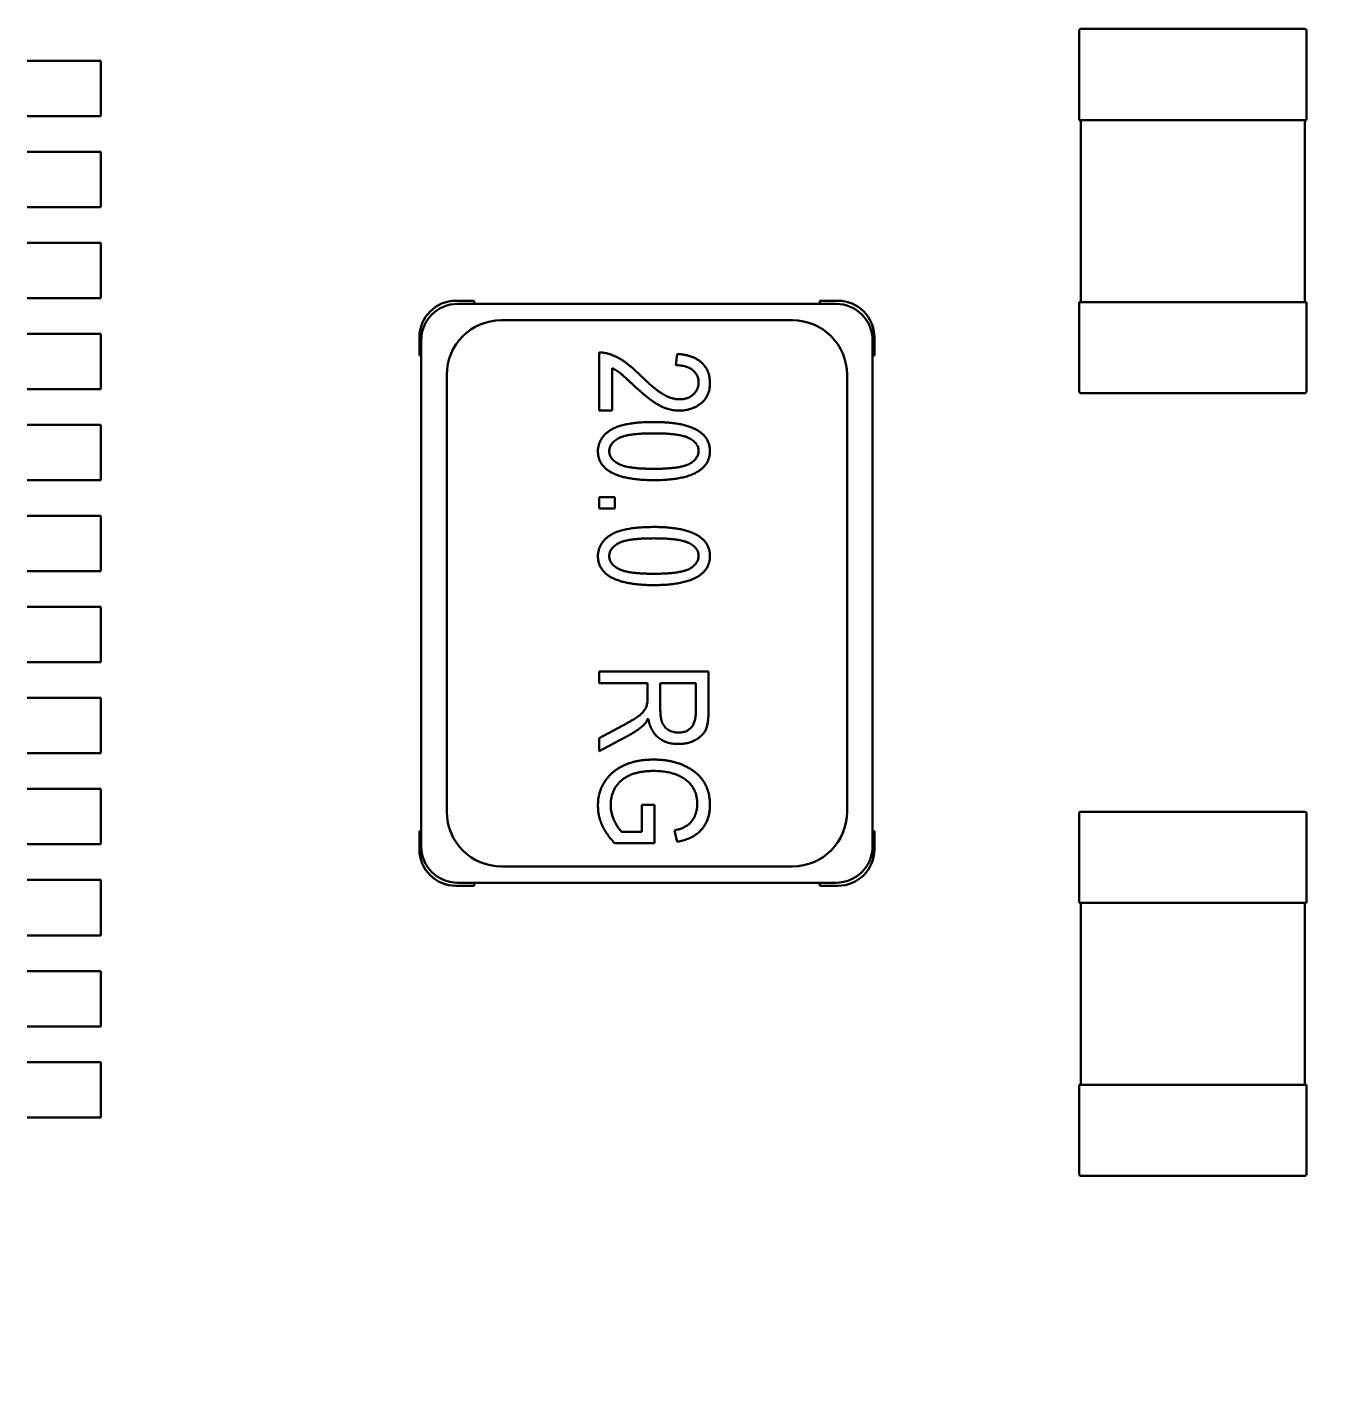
# Model space of a CAD drawing. Header units: millimetres. Extents: x 3004 to 4026, y 1209 to 1506.
# Drawn here: x 3161.94 to 3169.19, y 1414.08 to 1421.51 of the extents above; entities that cross this region are included whole.
import ezdxf

# ---------------------------------------------------------------- set-up
doc = ezdxf.new("R2010")
doc.units = ezdxf.units.MM
doc.layers.add('Видимый контур (ГОСТ)', color=7, linetype='Continuous', lineweight=50)
doc.layers.add('Штриховка (ГОСТ)', color=7, linetype='Continuous', lineweight=18)

msp = doc.modelspace()

# ---------------------------------------------------------------- hatches: boundary and pattern name
at = {"layer": 'Штриховка (ГОСТ)'}
h = msp.add_hatch(dxfattribs=at)
h.set_pattern_fill('ANSI37', color=256, scale=1.3, style=0)
edge = h.paths.add_edge_path()
edge.add_line((3130.8921, 1396.7819), (3130.8921, 1393.7819))
edge.add_line((3130.8921, 1393.7819), (3195.3921, 1393.7819))
edge.add_ellipse((3195.3921, 1396.7819), major_axis=(0, -3), ratio=1, start_angle=0, end_angle=90)
edge.add_line((3198.3921, 1396.7819), (3198.3921, 1465.7819))
edge.add_ellipse((3195.3921, 1465.7819), major_axis=(3, 0), ratio=1, start_angle=0, end_angle=90)
edge.add_line((3195.3921, 1468.7819), (3130.8921, 1468.7819))
edge.add_line((3130.8921, 1468.7819), (3130.8921, 1465.7819))
edge.add_line((3130.8921, 1465.7819), (3130.8921, 1464.7819))
edge.add_line((3130.8921, 1464.7819), (3132.3921, 1464.7819))
edge.add_line((3132.3921, 1464.7819), (3132.3921, 1462.5819))
edge.add_line((3132.3921, 1462.5819), (3133.8921, 1462.5819))
edge.add_line((3133.8921, 1462.5819), (3133.8921, 1464.7819))
edge.add_line((3133.8921, 1464.7819), (3147.8921, 1464.7819))
edge.add_line((3147.8921, 1464.7819), (3147.8921, 1462.5819))
edge.add_line((3147.8921, 1462.5819), (3149.3921, 1462.5819))
edge.add_line((3149.3921, 1462.5819), (3149.3921, 1464.7819))
edge.add_line((3149.3921, 1464.7819), (3152.3921, 1464.7819))
edge.add_line((3152.3921, 1464.7819), (3152.3921, 1462.5819))
edge.add_line((3152.3921, 1462.5819), (3153.8921, 1462.5819))
edge.add_line((3153.8921, 1462.5819), (3153.8921, 1464.7819))
edge.add_line((3153.8921, 1464.7819), (3167.8921, 1464.7819))
edge.add_line((3167.8921, 1464.7819), (3167.8921, 1462.5819))
edge.add_line((3167.8921, 1462.5819), (3169.3921, 1462.5819))
edge.add_line((3169.3921, 1462.5819), (3169.3921, 1464.7819))
edge.add_line((3169.3921, 1464.7819), (3172.3921, 1464.7819))
edge.add_line((3172.3921, 1464.7819), (3172.3921, 1462.5819))
edge.add_line((3172.3921, 1462.5819), (3173.8921, 1462.5819))
edge.add_line((3173.8921, 1462.5819), (3173.8921, 1464.7819))
edge.add_line((3173.8921, 1464.7819), (3194.3921, 1464.7819))
edge.add_line((3194.3921, 1464.7819), (3194.3921, 1454.2819))
edge.add_line((3194.3921, 1454.2819), (3192.1921, 1454.2819))
edge.add_line((3192.1921, 1454.2819), (3192.1921, 1452.7819))
edge.add_line((3192.1921, 1452.7819), (3194.3921, 1452.7819))
edge.add_line((3194.3921, 1452.7819), (3194.3921, 1449.7819))
edge.add_line((3194.3921, 1449.7819), (3192.1921, 1449.7819))
edge.add_line((3192.1921, 1449.7819), (3192.1921, 1448.2819))
edge.add_line((3192.1921, 1448.2819), (3194.3921, 1448.2819))
edge.add_line((3194.3921, 1448.2819), (3194.3921, 1434.2819))
edge.add_line((3194.3921, 1434.2819), (3192.1921, 1434.2819))
edge.add_line((3192.1921, 1434.2819), (3192.1921, 1432.7819))
edge.add_line((3192.1921, 1432.7819), (3194.3921, 1432.7819))
edge.add_line((3194.3921, 1432.7819), (3194.3921, 1429.7819))
edge.add_line((3194.3921, 1429.7819), (3192.1921, 1429.7819))
edge.add_line((3192.1921, 1429.7819), (3192.1921, 1428.2819))
edge.add_line((3192.1921, 1428.2819), (3194.3921, 1428.2819))
edge.add_line((3194.3921, 1428.2819), (3194.3921, 1414.2819))
edge.add_line((3194.3921, 1414.2819), (3192.1921, 1414.2819))
edge.add_line((3192.1921, 1414.2819), (3192.1921, 1412.7819))
edge.add_line((3192.1921, 1412.7819), (3194.3921, 1412.7819))
edge.add_line((3194.3921, 1412.7819), (3194.3921, 1409.7819))
edge.add_line((3194.3921, 1409.7819), (3192.1921, 1409.7819))
edge.add_line((3192.1921, 1409.7819), (3192.1921, 1408.2819))
edge.add_line((3192.1921, 1408.2819), (3194.3921, 1408.2819))
edge.add_line((3194.3921, 1408.2819), (3194.3921, 1397.7819))
edge.add_line((3194.3921, 1397.7819), (3173.8921, 1397.7819))
edge.add_line((3173.8921, 1397.7819), (3173.8921, 1399.9819))
edge.add_line((3173.8921, 1399.9819), (3172.3921, 1399.9819))
edge.add_line((3172.3921, 1399.9819), (3172.3921, 1397.7819))
edge.add_line((3172.3921, 1397.7819), (3169.3921, 1397.7819))
edge.add_line((3169.3921, 1397.7819), (3169.3921, 1399.9819))
edge.add_line((3169.3921, 1399.9819), (3167.8921, 1399.9819))
edge.add_line((3167.8921, 1399.9819), (3167.8921, 1397.7819))
edge.add_line((3167.8921, 1397.7819), (3153.8921, 1397.7819))
edge.add_line((3153.8921, 1397.7819), (3153.8921, 1399.9819))
edge.add_line((3153.8921, 1399.9819), (3152.3921, 1399.9819))
edge.add_line((3152.3921, 1399.9819), (3152.3921, 1397.7819))
edge.add_line((3152.3921, 1397.7819), (3149.3921, 1397.7819))
edge.add_line((3149.3921, 1397.7819), (3149.3921, 1399.9819))
edge.add_line((3149.3921, 1399.9819), (3147.8921, 1399.9819))
edge.add_line((3147.8921, 1399.9819), (3147.8921, 1397.7819))
edge.add_line((3147.8921, 1397.7819), (3133.8921, 1397.7819))
edge.add_line((3133.8921, 1397.7819), (3133.8921, 1399.9819))
edge.add_line((3133.8921, 1399.9819), (3132.3921, 1399.9819))
edge.add_line((3132.3921, 1399.9819), (3132.3921, 1397.7819))
edge.add_line((3132.3921, 1397.7819), (3130.8921, 1397.7819))
edge.add_line((3130.8921, 1397.7819), (3130.8921, 1396.7819))
edge = h.paths.add_edge_path()
edge.add_ellipse((3190.8921, 1401.2819), major_axis=(0, 2.75), ratio=1, start_angle=0, end_angle=360)
edge = h.paths.add_edge_path(flags=0)
edge.add_ellipse((3190.8921, 1401.2819), major_axis=(0, 1.1), ratio=1, start_angle=0, end_angle=360)
edge = h.paths.add_edge_path()
edge.add_ellipse((3190.8921, 1461.2819), major_axis=(0, 2.75), ratio=1, start_angle=0, end_angle=360)
edge = h.paths.add_edge_path(flags=0)
edge.add_ellipse((3190.8921, 1461.2819), major_axis=(0, 1.1), ratio=1, start_angle=0, end_angle=360)

# ---------------------------------------------------------------- linework, layer by layer
at = {"layer": 'Видимый контур (ГОСТ)'}
for p, q in [((3167.7253, 1421.0034), (3167.7253, 1421.4934)), ((3167.7353, 1421.5034), (3168.9653, 1421.5034)), ((3168.9753, 1421.4934), (3168.9753, 1421.0034)), ((3161.9442, 1421.3284), (3161.9933, 1421.3284)), ((3161.9933, 1421.3284), (3162.2233, 1421.3284)), ((3162.2233, 1421.3284), (3162.3503, 1421.3284)), ((3162.3503, 1421.3284), (3162.3503, 1421.0244)), ((3161.9933, 1421.0244), (3161.9442, 1421.0244)), ((3162.2233, 1421.0244), (3161.9933, 1421.0244)), ((3162.3503, 1421.0244), (3162.2233, 1421.0244)), ((3167.7253, 1421.0034), (3167.7353, 1421.0034)), ((3167.7353, 1421.0034), (3168.9653, 1421.0034)), ((3167.7353, 1421.0034), (3167.7353, 1420.0034)), ((3168.9653, 1421.0034), (3168.9753, 1421.0034)), ((3168.9653, 1421.0034), (3168.9653, 1420.0034)), ((3161.9442, 1420.8284), (3161.9933, 1420.8284)), ((3161.9933, 1420.8284), (3162.2233, 1420.8284)), ((3162.2233, 1420.8284), (3162.3503, 1420.8284)), ((3162.3503, 1420.8284), (3162.3503, 1420.5244)), ((3161.9933, 1420.5244), (3161.9442, 1420.5244)), ((3162.2233, 1420.5244), (3161.9933, 1420.5244)), ((3162.3503, 1420.5244), (3162.2233, 1420.5244)), ((3161.9442, 1420.3284), (3161.9933, 1420.3284)), ((3161.9933, 1420.3284), (3162.2233, 1420.3284)), ((3162.2233, 1420.3284), (3162.3503, 1420.3284)), ((3162.3503, 1420.3284), (3162.3503, 1420.0244)), ((3161.9933, 1420.0244), (3161.9442, 1420.0244)), ((3162.2233, 1420.0244), (3161.9933, 1420.0244)), ((3162.3503, 1420.0244), (3162.2233, 1420.0244)), ((3164.4003, 1420.0104), (3164.3003, 1420.0104)), ((3164.3103, 1419.9934), (3166.3903, 1419.9934)), ((3164.4003, 1419.9934), (3164.4003, 1420.0104)), ((3166.4003, 1420.0104), (3166.3003, 1420.0104)), ((3166.3003, 1420.0104), (3166.3003, 1419.9934)), ((3167.7253, 1420.0034), (3167.7253, 1419.5134)), ((3167.7253, 1420.0034), (3167.7353, 1420.0034)), ((3167.7353, 1420.0034), (3168.9653, 1420.0034)), ((3168.9653, 1420.0034), (3168.9753, 1420.0034)), ((3168.9753, 1419.5134), (3168.9753, 1420.0034)), ((3164.5503, 1419.9034), (3166.1503, 1419.9034)), ((3161.9442, 1419.8284), (3161.9933, 1419.8284)), ((3161.9933, 1419.8284), (3162.2233, 1419.8284)), ((3162.2233, 1419.8284), (3162.3503, 1419.8284)), ((3162.3503, 1419.8284), (3162.3503, 1419.5244)), ((3164.1003, 1419.8104), (3164.1003, 1419.7104)), ((3166.6003, 1419.7104), (3166.6003, 1419.8104)), ((3164.1103, 1417.0134), (3164.1103, 1419.7934)), ((3165.0889, 1419.4067), (3165.0889, 1419.7262)), ((3166.5903, 1419.7934), (3166.5903, 1417.0134)), ((3164.1003, 1419.7104), (3164.1103, 1419.7104)), ((3165.5097, 1419.6561), (3165.5175, 1419.7184)), ((3166.5903, 1419.7104), (3166.6003, 1419.7104)), ((3164.2503, 1417.2034), (3164.2503, 1419.6034)), ((3165.159, 1419.6405), (3165.159, 1419.4067)), ((3166.4503, 1419.6034), (3166.4503, 1417.2034)), ((3161.9933, 1419.5244), (3161.9442, 1419.5244)), ((3162.2233, 1419.5244), (3161.9933, 1419.5244)), ((3162.3503, 1419.5244), (3162.2233, 1419.5244)), ((3167.7353, 1419.5034), (3168.9653, 1419.5034)), ((3165.159, 1419.4067), (3165.0889, 1419.4067)), ((3161.9442, 1419.3284), (3161.9933, 1419.3284)), ((3161.9933, 1419.3284), (3162.2233, 1419.3284)), ((3162.2233, 1419.3284), (3162.3503, 1419.3284)), ((3162.3503, 1419.3284), (3162.3503, 1419.0244)), ((3161.9933, 1419.0244), (3161.9442, 1419.0244)), ((3162.2233, 1419.0244), (3161.9933, 1419.0244)), ((3162.3503, 1419.0244), (3162.2233, 1419.0244)), ((3165.0889, 1418.8691), (3165.0889, 1418.9314)), ((3165.0889, 1418.9314), (3165.1746, 1418.9314)), ((3165.1746, 1418.9314), (3165.1746, 1418.8691)), ((3165.1746, 1418.8691), (3165.0889, 1418.8691)), ((3161.9442, 1418.8284), (3161.9933, 1418.8284)), ((3161.9933, 1418.8284), (3162.2233, 1418.8284)), ((3162.2233, 1418.8284), (3162.3503, 1418.8284)), ((3162.3503, 1418.8284), (3162.3503, 1418.5244)), ((3161.9933, 1418.5244), (3161.9442, 1418.5244)), ((3162.2233, 1418.5244), (3161.9933, 1418.5244)), ((3162.3503, 1418.5244), (3162.2233, 1418.5244)), ((3161.9442, 1418.3284), (3161.9933, 1418.3284)), ((3161.9933, 1418.3284), (3162.2233, 1418.3284)), ((3162.2233, 1418.3284), (3162.3503, 1418.3284)), ((3162.3503, 1418.3284), (3162.3503, 1418.0244)), ((3161.9933, 1418.0244), (3161.9442, 1418.0244)), ((3162.2233, 1418.0244), (3161.9933, 1418.0244)), ((3162.3503, 1418.0244), (3162.2233, 1418.0244)), ((3165.0889, 1417.9106), (3165.0889, 1417.973)), ((3165.0889, 1417.973), (3165.6889, 1417.973)), ((3165.6889, 1417.973), (3165.6889, 1417.7526)), ((3165.3539, 1417.9106), (3165.0889, 1417.9106)), ((3165.3539, 1417.8311), (3165.3539, 1417.9106)), ((3165.424, 1417.9106), (3165.424, 1417.7644)), ((3165.6188, 1417.9106), (3165.424, 1417.9106)), ((3165.6188, 1417.7482), (3165.6188, 1417.9106)), ((3161.9442, 1417.8284), (3161.9933, 1417.8284)), ((3161.9933, 1417.8284), (3162.2233, 1417.8284)), ((3162.2233, 1417.8284), (3162.3503, 1417.8284)), ((3162.3503, 1417.8284), (3162.3503, 1417.5244)), ((3165.0889, 1417.6075), (3165.2172, 1417.6767)), ((3165.2529, 1417.6244), (3165.0889, 1417.5366)), ((3165.0889, 1417.5366), (3165.0889, 1417.6075)), ((3161.9933, 1417.5244), (3161.9442, 1417.5244)), ((3162.2233, 1417.5244), (3161.9933, 1417.5244)), ((3162.3503, 1417.5244), (3162.2233, 1417.5244)), ((3161.9442, 1417.3284), (3161.9933, 1417.3284)), ((3161.9933, 1417.3284), (3162.2233, 1417.3284)), ((3162.2233, 1417.3284), (3162.3503, 1417.3284)), ((3162.3503, 1417.3284), (3162.3503, 1417.0244)), ((3165.3227, 1417.0924), (3165.3227, 1417.2405)), ((3165.3227, 1417.2405), (3165.3928, 1417.2405)), ((3165.3928, 1417.2405), (3165.3928, 1417.0301)), ((3167.7253, 1417.1934), (3167.7253, 1416.7034)), ((3168.9653, 1417.2034), (3167.7353, 1417.2034)), ((3168.9753, 1416.7034), (3168.9753, 1417.1934)), ((3164.1103, 1417.0965), (3164.1003, 1417.0965)), ((3164.1003, 1417.0965), (3164.1003, 1416.9965)), ((3165.2126, 1417.0924), (3165.3227, 1417.0924)), ((3165.5175, 1417.0379), (3165.5019, 1417.1002)), ((3166.6003, 1417.0965), (3166.5903, 1417.0965)), ((3166.6003, 1416.9965), (3166.6003, 1417.0965)), ((3161.9933, 1417.0244), (3161.9442, 1417.0244)), ((3162.2233, 1417.0244), (3161.9933, 1417.0244)), ((3162.3503, 1417.0244), (3162.2233, 1417.0244)), ((3165.3928, 1417.0301), (3165.173, 1417.0301)), ((3166.1503, 1416.9034), (3164.5503, 1416.9034)), ((3161.9442, 1416.8284), (3161.9933, 1416.8284)), ((3161.9933, 1416.8284), (3162.2233, 1416.8284)), ((3162.2233, 1416.8284), (3162.3503, 1416.8284)), ((3162.3503, 1416.8284), (3162.3503, 1416.5244)), ((3164.3003, 1416.7965), (3164.4003, 1416.7965)), ((3166.3903, 1416.8134), (3164.3103, 1416.8134)), ((3164.4003, 1416.7965), (3164.4003, 1416.8134)), ((3166.3003, 1416.8134), (3166.3003, 1416.7965)), ((3166.3003, 1416.7965), (3166.4003, 1416.7965)), ((3167.7353, 1416.7034), (3167.7253, 1416.7034)), ((3167.7353, 1415.7034), (3167.7353, 1416.7034)), ((3168.9653, 1416.7034), (3167.7353, 1416.7034)), ((3168.9653, 1415.7034), (3168.9653, 1416.7034)), ((3168.9753, 1416.7034), (3168.9653, 1416.7034)), ((3161.9933, 1416.5244), (3161.9442, 1416.5244)), ((3162.2233, 1416.5244), (3161.9933, 1416.5244)), ((3162.3503, 1416.5244), (3162.2233, 1416.5244)), ((3161.9442, 1416.3284), (3161.9933, 1416.3284)), ((3161.9933, 1416.3284), (3162.2233, 1416.3284)), ((3162.2233, 1416.3284), (3162.3503, 1416.3284)), ((3162.3503, 1416.3284), (3162.3503, 1416.0244)), ((3161.9933, 1416.0244), (3161.9442, 1416.0244)), ((3162.2233, 1416.0244), (3161.9933, 1416.0244)), ((3162.3503, 1416.0244), (3162.2233, 1416.0244)), ((3161.9442, 1415.8284), (3161.9933, 1415.8284)), ((3161.9933, 1415.8284), (3162.2233, 1415.8284)), ((3162.2233, 1415.8284), (3162.3503, 1415.8284)), ((3162.3503, 1415.8284), (3162.3503, 1415.5244)), ((3167.7353, 1415.7034), (3167.7253, 1415.7034)), ((3167.7253, 1415.2134), (3167.7253, 1415.7034)), ((3168.9653, 1415.7034), (3167.7353, 1415.7034)), ((3168.9753, 1415.7034), (3168.9653, 1415.7034)), ((3168.9753, 1415.7034), (3168.9753, 1415.2134)), ((3161.9933, 1415.5244), (3161.9442, 1415.5244)), ((3162.2233, 1415.5244), (3161.9933, 1415.5244)), ((3162.3503, 1415.5244), (3162.2233, 1415.5244)), ((3168.9653, 1415.2034), (3167.7353, 1415.2034))]:
    msp.add_line(p, q, dxfattribs=at)
for centre, radius, start, end in [((3167.7353, 1421.4934), 0.01, 90, 180), ((3168.9653, 1421.4934), 0.01, 0, 90), ((3164.3003, 1419.8104), 0.2, 90, 180), ((3164.3103, 1419.7934), 0.2, 90, 180), ((3166.3903, 1419.7934), 0.2, 0, 90), ((3166.4003, 1419.8104), 0.2, 0, 90), ((3164.5503, 1419.6034), 0.3, 90, 180), ((3166.1503, 1419.6034), 0.3, 0, 90), ((3167.7353, 1419.5134), 0.01, 180, 270), ((3168.9653, 1419.5134), 0.01, 270, 0), ((3164.5503, 1417.2034), 0.3, 180, 270), ((3166.1503, 1417.2034), 0.3, 270, 0), ((3167.7353, 1417.1934), 0.01, 90, 180), ((3168.9653, 1417.1934), 0.01, 0, 90), ((3164.3003, 1416.9965), 0.2, 180, 270), ((3164.3103, 1417.0134), 0.2, 180, 270), ((3166.3903, 1417.0134), 0.2, 270, 0), ((3166.4003, 1416.9965), 0.2, 270, 0), ((3167.7353, 1415.2134), 0.01, 180, 270), ((3168.9653, 1415.2134), 0.01, 270, 0)]:
    msp.add_arc(centre, radius, start, end, dxfattribs=at)
for points, knots in [([(3165.0889, 1419.7262), (3165.0926, 1419.7262), (3165.1, 1419.7262), (3165.1113, 1419.7253), (3165.1228, 1419.7232), (3165.1348, 1419.7206), (3165.1471, 1419.7169), (3165.1597, 1419.7123), (3165.1725, 1419.707), (3165.1858, 1419.7007), (3165.1996, 1419.6934), (3165.2138, 1419.6846), (3165.2287, 1419.6744), (3165.2441, 1419.6628), (3165.2601, 1419.6499), (3165.2768, 1419.6356), (3165.2942, 1419.6201), (3165.3057, 1419.6089), (3165.3116, 1419.6032)], [0, 0, 0, 0, 0.042012, 0.085118, 0.130086, 0.176968, 0.226148, 0.277233, 0.330805, 0.386554, 0.445862, 0.509987, 0.578863, 0.652893, 0.731915, 0.816009, 0.905245, 1, 1, 1, 1]), ([(3165.6344, 1419.561), (3165.6343, 1419.5644), (3165.6342, 1419.5711), (3165.6324, 1419.5808), (3165.6301, 1419.5901), (3165.6265, 1419.5989), (3165.622, 1419.6073), (3165.6164, 1419.6152), (3165.6098, 1419.6226), (3165.6022, 1419.6295), (3165.5938, 1419.6359), (3165.5843, 1419.6412), (3165.574, 1419.6459), (3165.5628, 1419.6496), (3165.5507, 1419.6525), (3165.5378, 1419.6545), (3165.5241, 1419.656), (3165.5146, 1419.656), (3165.5097, 1419.6561)], [0, 0, 0, 0, 0.05805, 0.113316, 0.167564, 0.221145, 0.274583, 0.329551, 0.384812, 0.442948, 0.503142, 0.56436, 0.628001, 0.695016, 0.764663, 0.838769, 0.91714, 1, 1, 1, 1]), ([(3165.5175, 1419.7184), (3165.5247, 1419.7178), (3165.5388, 1419.7165), (3165.5591, 1419.7133), (3165.5779, 1419.7087), (3165.5955, 1419.7033), (3165.6116, 1419.6966), (3165.6265, 1419.6889), (3165.6399, 1419.68), (3165.6519, 1419.67), (3165.6624, 1419.659), (3165.6715, 1419.6471), (3165.6795, 1419.6345), (3165.6858, 1419.6209), (3165.6907, 1419.6065), (3165.6942, 1419.5913), (3165.6963, 1419.5752), (3165.6966, 1419.5643), (3165.6967, 1419.5587)], [0, 0, 0, 0, 0.081001, 0.157146, 0.229294, 0.297168, 0.361911, 0.423675, 0.483447, 0.541301, 0.597661, 0.653174, 0.708077, 0.763574, 0.819556, 0.877653, 0.937461, 1, 1, 1, 1]), ([(3165.2756, 1419.5478), (3165.2711, 1419.552), (3165.2626, 1419.56), (3165.2503, 1419.5713), (3165.2392, 1419.5816), (3165.2291, 1419.5907), (3165.2202, 1419.5987), (3165.2123, 1419.6053), (3165.2056, 1419.611), (3165.195, 1419.6193), (3165.18, 1419.6297), (3165.1659, 1419.637), (3165.159, 1419.6405)], [0, 0, 0, 0, 0.122743, 0.234571, 0.335442, 0.426558, 0.506172, 0.575525, 0.633926, 0.681503, 0.846198, 1, 1, 1, 1]), ([(3165.3116, 1419.6032), (3165.3185, 1419.5966), (3165.3317, 1419.5838), (3165.3512, 1419.5658), (3165.3694, 1419.5494), (3165.3866, 1419.5351), (3165.4023, 1419.5222), (3165.417, 1419.5113), (3165.4304, 1419.5022), (3165.4464, 1419.4926), (3165.4653, 1419.4833), (3165.4875, 1419.4753), (3165.5088, 1419.47), (3165.5229, 1419.4694), (3165.5298, 1419.4691)], [0, 0, 0, 0, 0.109368, 0.210579, 0.303981, 0.389005, 0.466604, 0.535982, 0.59819, 0.652344, 0.749539, 0.838845, 0.921753, 1, 1, 1, 1]), ([(3165.5286, 1419.4067), (3165.5237, 1419.4068), (3165.5141, 1419.407), (3165.4998, 1419.4084), (3165.4857, 1419.4107), (3165.4716, 1419.4139), (3165.4577, 1419.418), (3165.4441, 1419.4232), (3165.4305, 1419.4292), (3165.4169, 1419.4361), (3165.4028, 1419.4444), (3165.3878, 1419.4543), (3165.3718, 1419.4659), (3165.3547, 1419.4791), (3165.3364, 1419.4939), (3165.317, 1419.5103), (3165.2966, 1419.5285), (3165.2827, 1419.5412), (3165.2756, 1419.5478)], [0, 0, 0, 0, 0.04878, 0.096924, 0.14508, 0.193382, 0.242119, 0.291123, 0.340831, 0.3914, 0.445573, 0.505908, 0.572535, 0.645298, 0.724252, 0.809704, 0.9017, 1, 1, 1, 1]), ([(3165.6967, 1419.5587), (3165.6965, 1419.5526), (3165.6962, 1419.5408), (3165.6939, 1419.5237), (3165.6899, 1419.5076), (3165.6841, 1419.4928), (3165.677, 1419.479), (3165.6681, 1419.4665), (3165.6575, 1419.4551), (3165.6455, 1419.445), (3165.6325, 1419.436), (3165.6189, 1419.4282), (3165.6049, 1419.4215), (3165.5905, 1419.4162), (3165.5757, 1419.4118), (3165.5603, 1419.409), (3165.5446, 1419.4071), (3165.5339, 1419.4068), (3165.5286, 1419.4067)], [0, 0, 0, 0, 0.071332, 0.138896, 0.203499, 0.265574, 0.326111, 0.385817, 0.446392, 0.50848, 0.570694, 0.631967, 0.692927, 0.753152, 0.813387, 0.874726, 0.936831, 1, 1, 1, 1]), ([(3165.5298, 1419.4691), (3165.5336, 1419.4691), (3165.5409, 1419.4692), (3165.5517, 1419.4706), (3165.562, 1419.4726), (3165.5717, 1419.4756), (3165.581, 1419.4792), (3165.5896, 1419.4839), (3165.5978, 1419.4892), (3165.6053, 1419.4955), (3165.6121, 1419.5023), (3165.6182, 1419.5094), (3165.6231, 1419.5171), (3165.6272, 1419.5251), (3165.6304, 1419.5336), (3165.6327, 1419.5424), (3165.6341, 1419.5516), (3165.6343, 1419.5578), (3165.6344, 1419.561)], [0, 0, 0, 0, 0.072764, 0.142117, 0.209137, 0.274452, 0.33762, 0.400595, 0.463278, 0.526058, 0.587989, 0.647965, 0.706745, 0.763751, 0.821413, 0.879645, 0.938923, 1, 1, 1, 1]), ([(3165.0811, 1419.185), (3165.0813, 1419.1907), (3165.0818, 1419.202), (3165.085, 1419.2185), (3165.0906, 1419.2342), (3165.0981, 1419.2491), (3165.1081, 1419.2631), (3165.1199, 1419.2764), (3165.1342, 1419.2886), (3165.1505, 1419.3004), (3165.1696, 1419.3109), (3165.1917, 1419.32), (3165.2169, 1419.3276), (3165.2453, 1419.3337), (3165.2767, 1419.3384), (3165.3113, 1419.3419), (3165.3489, 1419.344), (3165.3751, 1419.3442), (3165.3887, 1419.3444)], [0, 0, 0, 0, 0.044621, 0.08773, 0.130283, 0.173503, 0.217487, 0.263333, 0.311909, 0.363528, 0.41951, 0.481095, 0.549128, 0.624148, 0.706603, 0.796448, 0.894183, 1, 1, 1, 1]), ([(3165.3889, 1419.282), (3165.3772, 1419.2819), (3165.3549, 1419.2817), (3165.3228, 1419.2806), (3165.2938, 1419.2784), (3165.2678, 1419.2754), (3165.2448, 1419.2716), (3165.2247, 1419.267), (3165.2077, 1419.2613), (3165.1935, 1419.2548), (3165.1816, 1419.2475), (3165.1714, 1419.2398), (3165.1628, 1419.2316), (3165.1558, 1419.2229), (3165.1502, 1419.2137), (3165.1463, 1419.204), (3165.1438, 1419.1937), (3165.1436, 1419.1867), (3165.1435, 1419.1832)], [0, 0, 0, 0, 0.120668, 0.230929, 0.330923, 0.42077, 0.501078, 0.571701, 0.633173, 0.685841, 0.733049, 0.776703, 0.817298, 0.855442, 0.892085, 0.927793, 0.963465, 1, 1, 1, 1]), ([(3165.3887, 1419.3444), (3165.4009, 1419.3443), (3165.4247, 1419.3441), (3165.4593, 1419.3421), (3165.4915, 1419.339), (3165.5215, 1419.3347), (3165.5491, 1419.329), (3165.5745, 1419.3221), (3165.5976, 1419.3138), (3165.6184, 1419.3044), (3165.6368, 1419.2937), (3165.6528, 1419.2817), (3165.6664, 1419.2686), (3165.6776, 1419.254), (3165.6862, 1419.2383), (3165.6923, 1419.2213), (3165.696, 1419.2032), (3165.6965, 1419.1907), (3165.6967, 1419.1843)], [0, 0, 0, 0, 0.095136, 0.184731, 0.268288, 0.346597, 0.419305, 0.487236, 0.550502, 0.609415, 0.664192, 0.715471, 0.764252, 0.810996, 0.856948, 0.902884, 0.950448, 1, 1, 1, 1]), ([(3165.6344, 1419.1868), (3165.6343, 1419.1902), (3165.634, 1419.1968), (3165.6314, 1419.2064), (3165.6275, 1419.2156), (3165.6219, 1419.2244), (3165.6148, 1419.2327), (3165.606, 1419.2405), (3165.5957, 1419.2479), (3165.5837, 1419.2552), (3165.5694, 1419.2617), (3165.5522, 1419.267), (3165.5322, 1419.2718), (3165.5092, 1419.2756), (3165.4833, 1419.2784), (3165.4545, 1419.2806), (3165.4227, 1419.2817), (3165.4005, 1419.2819), (3165.3889, 1419.282)], [0, 0, 0, 0, 0.034821, 0.068923, 0.103067, 0.139026, 0.176877, 0.21736, 0.261325, 0.309189, 0.363201, 0.425077, 0.49647, 0.577652, 0.66801, 0.768671, 0.879288, 1, 1, 1, 1]), ([(3165.3887, 1419.0249), (3165.3765, 1419.025), (3165.3529, 1419.0252), (3165.3185, 1419.0272), (3165.2864, 1419.0303), (3165.2566, 1419.0346), (3165.229, 1419.0401), (3165.2037, 1419.0471), (3165.1806, 1419.0552), (3165.1598, 1419.0647), (3165.1413, 1419.0753), (3165.1252, 1419.0873), (3165.1116, 1419.1006), (3165.1004, 1419.115), (3165.0918, 1419.1308), (3165.0855, 1419.1478), (3165.0818, 1419.166), (3165.0813, 1419.1786), (3165.0811, 1419.185)], [0, 0, 0, 0, 0.094615, 0.183683, 0.267022, 0.34511, 0.417837, 0.485542, 0.548775, 0.607756, 0.662868, 0.714458, 0.763069, 0.810059, 0.856064, 0.902457, 0.950077, 1, 1, 1, 1]), ([(3165.1435, 1419.1832), (3165.1436, 1419.1798), (3165.1438, 1419.1732), (3165.1464, 1419.1635), (3165.1503, 1419.1541), (3165.156, 1419.1453), (3165.1632, 1419.137), (3165.172, 1419.129), (3165.1822, 1419.1215), (3165.1942, 1419.1143), (3165.2085, 1419.1077), (3165.2257, 1419.1022), (3165.2457, 1419.0975), (3165.2687, 1419.0939), (3165.2945, 1419.0908), (3165.3234, 1419.0887), (3165.3552, 1419.0876), (3165.3773, 1419.0874), (3165.3889, 1419.0872)], [0, 0, 0, 0, 0.034762, 0.069218, 0.104083, 0.139623, 0.178008, 0.218707, 0.262848, 0.310633, 0.36417, 0.426476, 0.497749, 0.578309, 0.668564, 0.769057, 0.879489, 1, 1, 1, 1]), ([(3165.3889, 1419.0872), (3165.4006, 1419.0874), (3165.423, 1419.0876), (3165.4551, 1419.0887), (3165.4842, 1419.0909), (3165.5102, 1419.0938), (3165.5333, 1419.0977), (3165.5534, 1419.1023), (3165.5704, 1419.108), (3165.5846, 1419.1144), (3165.5963, 1419.1219), (3165.6066, 1419.1294), (3165.615, 1419.1378), (3165.622, 1419.1466), (3165.6277, 1419.1558), (3165.6316, 1419.1657), (3165.634, 1419.1761), (3165.6342, 1419.1833), (3165.6344, 1419.1868)], [0, 0, 0, 0, 0.120376, 0.230789, 0.330541, 0.420587, 0.5007, 0.571153, 0.632476, 0.685018, 0.731755, 0.775304, 0.815792, 0.854171, 0.890726, 0.926736, 0.963137, 1, 1, 1, 1]), ([(3165.6967, 1419.1843), (3165.6965, 1419.1786), (3165.6962, 1419.1674), (3165.693, 1419.1511), (3165.6882, 1419.1357), (3165.6812, 1419.1214), (3165.6722, 1419.1079), (3165.6611, 1419.0955), (3165.6482, 1419.0839), (3165.6384, 1419.0773), (3165.6334, 1419.0738)], [0, 0, 0, 0, 0.12807, 0.251665, 0.37153, 0.490392, 0.610204, 0.734439, 0.863149, 1, 1, 1, 1]), ([(3165.6334, 1419.0738), (3165.6266, 1419.0699), (3165.6125, 1419.0616), (3165.5889, 1419.0518), (3165.5625, 1419.0434), (3165.5332, 1419.0367), (3165.5011, 1419.0314), (3165.4662, 1419.0276), (3165.4284, 1419.0253), (3165.4022, 1419.025), (3165.3887, 1419.0249)], [0, 0, 0, 0, 0.093222, 0.193865, 0.303173, 0.421975, 0.550519, 0.689248, 0.838966, 1, 1, 1, 1]), ([(3165.0811, 1418.6084), (3165.0813, 1418.6141), (3165.0818, 1418.6254), (3165.085, 1418.6419), (3165.0906, 1418.6575), (3165.0981, 1418.6725), (3165.1081, 1418.6864), (3165.1199, 1418.6998), (3165.1342, 1418.712), (3165.1505, 1418.7237), (3165.1696, 1418.7342), (3165.1917, 1418.7433), (3165.2169, 1418.7509), (3165.2453, 1418.757), (3165.2767, 1418.7618), (3165.3113, 1418.7653), (3165.3489, 1418.7673), (3165.3751, 1418.7676), (3165.3887, 1418.7678)], [0, 0, 0, 0, 0.044621, 0.08773, 0.130283, 0.173503, 0.217487, 0.263333, 0.311909, 0.363528, 0.41951, 0.481095, 0.549128, 0.624148, 0.706603, 0.796448, 0.894183, 1, 1, 1, 1]), ([(3165.3887, 1418.7678), (3165.4009, 1418.7677), (3165.4247, 1418.7675), (3165.4593, 1418.7655), (3165.4915, 1418.7624), (3165.5215, 1418.7581), (3165.5491, 1418.7523), (3165.5745, 1418.7455), (3165.5976, 1418.7372), (3165.6184, 1418.7278), (3165.6368, 1418.7171), (3165.6528, 1418.7051), (3165.6664, 1418.6919), (3165.6776, 1418.6774), (3165.6862, 1418.6617), (3165.6923, 1418.6447), (3165.696, 1418.6266), (3165.6965, 1418.614), (3165.6967, 1418.6077)], [0, 0, 0, 0, 0.095136, 0.184731, 0.268288, 0.346597, 0.419305, 0.487236, 0.550502, 0.609415, 0.664192, 0.715471, 0.764252, 0.810996, 0.856948, 0.902884, 0.950448, 1, 1, 1, 1]), ([(3165.3889, 1418.7054), (3165.3772, 1418.7053), (3165.3549, 1418.7051), (3165.3228, 1418.704), (3165.2938, 1418.7018), (3165.2678, 1418.6988), (3165.2448, 1418.695), (3165.2247, 1418.6904), (3165.2077, 1418.6847), (3165.1935, 1418.6782), (3165.1816, 1418.6708), (3165.1714, 1418.6632), (3165.1628, 1418.655), (3165.1558, 1418.6463), (3165.1502, 1418.6371), (3165.1463, 1418.6273), (3165.1438, 1418.6171), (3165.1436, 1418.6101), (3165.1435, 1418.6066)], [0, 0, 0, 0, 0.120668, 0.230929, 0.330923, 0.42077, 0.501078, 0.571701, 0.633173, 0.685841, 0.733049, 0.776703, 0.817298, 0.855442, 0.892085, 0.927793, 0.963465, 1, 1, 1, 1]), ([(3165.6344, 1418.6102), (3165.6343, 1418.6136), (3165.634, 1418.6202), (3165.6314, 1418.6298), (3165.6275, 1418.639), (3165.6219, 1418.6478), (3165.6148, 1418.6561), (3165.606, 1418.6639), (3165.5957, 1418.6713), (3165.5837, 1418.6786), (3165.5694, 1418.6851), (3165.5522, 1418.6904), (3165.5322, 1418.6951), (3165.5092, 1418.699), (3165.4833, 1418.7018), (3165.4545, 1418.704), (3165.4227, 1418.7051), (3165.4005, 1418.7053), (3165.3889, 1418.7054)], [0, 0, 0, 0, 0.034821, 0.068923, 0.103067, 0.139026, 0.176877, 0.21736, 0.261325, 0.309189, 0.363201, 0.425077, 0.49647, 0.577652, 0.66801, 0.768671, 0.879288, 1, 1, 1, 1]), ([(3165.3887, 1418.4483), (3165.3765, 1418.4484), (3165.3529, 1418.4486), (3165.3185, 1418.4506), (3165.2864, 1418.4537), (3165.2566, 1418.458), (3165.229, 1418.4635), (3165.2037, 1418.4705), (3165.1806, 1418.4785), (3165.1598, 1418.488), (3165.1413, 1418.4987), (3165.1252, 1418.5106), (3165.1116, 1418.524), (3165.1004, 1418.5384), (3165.0918, 1418.5542), (3165.0855, 1418.5711), (3165.0818, 1418.5894), (3165.0813, 1418.602), (3165.0811, 1418.6084)], [0, 0, 0, 0, 0.094615, 0.183683, 0.267022, 0.34511, 0.417837, 0.485542, 0.548775, 0.607756, 0.662868, 0.714458, 0.763069, 0.810059, 0.856064, 0.902457, 0.950077, 1, 1, 1, 1]), ([(3165.1435, 1418.6066), (3165.1436, 1418.6032), (3165.1438, 1418.5966), (3165.1464, 1418.5868), (3165.1503, 1418.5775), (3165.156, 1418.5687), (3165.1632, 1418.5603), (3165.172, 1418.5524), (3165.1822, 1418.5448), (3165.1942, 1418.5376), (3165.2085, 1418.531), (3165.2257, 1418.5256), (3165.2457, 1418.5209), (3165.2687, 1418.5173), (3165.2945, 1418.5142), (3165.3234, 1418.5121), (3165.3552, 1418.5109), (3165.3773, 1418.5107), (3165.3889, 1418.5106)], [0, 0, 0, 0, 0.034762, 0.069218, 0.104083, 0.139623, 0.178008, 0.218707, 0.262848, 0.310633, 0.36417, 0.426476, 0.497749, 0.578309, 0.668564, 0.769057, 0.879489, 1, 1, 1, 1]), ([(3165.3889, 1418.5106), (3165.4006, 1418.5107), (3165.423, 1418.5109), (3165.4551, 1418.5121), (3165.4842, 1418.5143), (3165.5102, 1418.5172), (3165.5333, 1418.5211), (3165.5534, 1418.5257), (3165.5704, 1418.5313), (3165.5846, 1418.5378), (3165.5963, 1418.5453), (3165.6066, 1418.5528), (3165.615, 1418.5612), (3165.622, 1418.57), (3165.6277, 1418.5792), (3165.6316, 1418.5891), (3165.634, 1418.5995), (3165.6342, 1418.6066), (3165.6344, 1418.6102)], [0, 0, 0, 0, 0.120376, 0.230789, 0.330541, 0.420587, 0.5007, 0.571153, 0.632476, 0.685018, 0.731755, 0.775304, 0.815792, 0.854171, 0.890726, 0.926736, 0.963137, 1, 1, 1, 1]), ([(3165.6967, 1418.6077), (3165.6965, 1418.602), (3165.6962, 1418.5908), (3165.693, 1418.5745), (3165.6882, 1418.5591), (3165.6812, 1418.5447), (3165.6722, 1418.5313), (3165.6611, 1418.5189), (3165.6482, 1418.5073), (3165.6384, 1418.5006), (3165.6334, 1418.4972)], [0, 0, 0, 0, 0.12807, 0.251665, 0.37153, 0.490392, 0.610204, 0.734439, 0.863149, 1, 1, 1, 1]), ([(3165.6334, 1418.4972), (3165.6266, 1418.4933), (3165.6125, 1418.485), (3165.5889, 1418.4752), (3165.5625, 1418.4668), (3165.5332, 1418.4601), (3165.5011, 1418.4548), (3165.4662, 1418.4509), (3165.4284, 1418.4486), (3165.4022, 1418.4484), (3165.3887, 1418.4483)], [0, 0, 0, 0, 0.093222, 0.193865, 0.303173, 0.421975, 0.550519, 0.689248, 0.838966, 1, 1, 1, 1]), ([(3165.2172, 1417.6767), (3165.2233, 1417.68), (3165.2348, 1417.6861), (3165.2511, 1417.6953), (3165.2659, 1417.7038), (3165.2789, 1417.7117), (3165.2905, 1417.7188), (3165.3002, 1417.7256), (3165.3085, 1417.7315), (3165.317, 1417.7386), (3165.3255, 1417.7472), (3165.3343, 1417.7571), (3165.3411, 1417.767), (3165.3463, 1417.7771), (3165.3497, 1417.7883), (3165.3522, 1417.8008), (3165.3536, 1417.8153), (3165.3538, 1417.8256), (3165.3539, 1417.8311)], [0, 0, 0, 0, 0.092718, 0.177348, 0.254388, 0.323857, 0.385021, 0.438524, 0.48427, 0.523009, 0.588869, 0.648647, 0.702605, 0.751898, 0.802267, 0.8602, 0.925567, 1, 1, 1, 1]), ([(3165.3577, 1417.7158), (3165.3555, 1417.7117), (3165.3513, 1417.7039), (3165.344, 1417.6935), (3165.3373, 1417.6842), (3165.3322, 1417.679), (3165.3297, 1417.6766)], [0, 0, 0, 0, 0.289783, 0.550931, 0.78809, 1, 1, 1, 1]), ([(3165.5236, 1417.5756), (3165.518, 1417.5757), (3165.507, 1417.5759), (3165.491, 1417.5775), (3165.4757, 1417.5803), (3165.4613, 1417.5844), (3165.4477, 1417.5893), (3165.435, 1417.5956), (3165.423, 1417.6029), (3165.4119, 1417.6113), (3165.4017, 1417.6208), (3165.3923, 1417.6313), (3165.3842, 1417.643), (3165.3768, 1417.6556), (3165.3705, 1417.6692), (3165.3651, 1417.6838), (3165.3609, 1417.6995), (3165.3588, 1417.7103), (3165.3577, 1417.7158)], [0, 0, 0, 0, 0.070117, 0.136961, 0.201497, 0.263712, 0.323795, 0.38261, 0.440957, 0.498944, 0.557149, 0.615425, 0.674452, 0.734978, 0.797218, 0.862116, 0.929496, 1, 1, 1, 1]), ([(3165.424, 1417.7644), (3165.4241, 1417.7569), (3165.4244, 1417.7428), (3165.4262, 1417.7231), (3165.4296, 1417.7063), (3165.4343, 1417.692), (3165.4407, 1417.6799), (3165.4486, 1417.6693), (3165.4579, 1417.6599), (3165.4689, 1417.6521), (3165.481, 1417.6456), (3165.4943, 1417.6413), (3165.5084, 1417.6383), (3165.5182, 1417.638), (3165.5232, 1417.6379)], [0, 0, 0, 0, 0.122737, 0.230021, 0.322743, 0.402638, 0.47472, 0.545804, 0.617074, 0.69069, 0.764841, 0.840541, 0.918307, 1, 1, 1, 1]), ([(3165.5232, 1417.6379), (3165.5268, 1417.638), (3165.5339, 1417.6382), (3165.5442, 1417.6394), (3165.5539, 1417.6416), (3165.563, 1417.6447), (3165.5716, 1417.6485), (3165.5795, 1417.6534), (3165.5867, 1417.6591), (3165.5935, 1417.6656), (3165.5996, 1417.6729), (3165.6046, 1417.6813), (3165.6091, 1417.6904), (3165.6127, 1417.7003), (3165.6155, 1417.7111), (3165.6174, 1417.7227), (3165.6186, 1417.7352), (3165.6187, 1417.7438), (3165.6188, 1417.7482)], [0, 0, 0, 0, 0.065309, 0.127322, 0.187433, 0.244693, 0.301115, 0.356056, 0.411929, 0.467921, 0.524709, 0.5833, 0.643626, 0.707634, 0.774311, 0.844934, 0.920065, 1, 1, 1, 1]), ([(3165.6889, 1417.7526), (3165.6889, 1417.747), (3165.6888, 1417.7363), (3165.6879, 1417.7207), (3165.6866, 1417.7062), (3165.6848, 1417.6928), (3165.6826, 1417.6806), (3165.6796, 1417.6695), (3165.6763, 1417.6595), (3165.6709, 1417.6478), (3165.6623, 1417.6344), (3165.6495, 1417.6199), (3165.6336, 1417.6073), (3165.6153, 1417.596), (3165.5948, 1417.5868), (3165.5724, 1417.5803), (3165.5485, 1417.5763), (3165.532, 1417.5758), (3165.5236, 1417.5756)], [0, 0, 0, 0, 0.059852, 0.11585, 0.168055, 0.216118, 0.261012, 0.301701, 0.339551, 0.374149, 0.440922, 0.509304, 0.581348, 0.658816, 0.739762, 0.822691, 0.909012, 1, 1, 1, 1]), ([(3165.3297, 1417.6766), (3165.3239, 1417.6717), (3165.3121, 1417.662), (3165.2932, 1417.6486), (3165.2737, 1417.6357), (3165.2599, 1417.6282), (3165.2529, 1417.6244)], [0, 0, 0, 0, 0.245563, 0.493888, 0.744613, 1, 1, 1, 1]), ([(3165.0811, 1417.2363), (3165.0813, 1417.2423), (3165.0815, 1417.2542), (3165.0831, 1417.2717), (3165.0859, 1417.2887), (3165.0897, 1417.3052), (3165.095, 1417.3212), (3165.101, 1417.3368), (3165.1084, 1417.3518), (3165.1168, 1417.3662), (3165.1261, 1417.3802), (3165.1366, 1417.3934), (3165.1482, 1417.4058), (3165.1608, 1417.4175), (3165.1743, 1417.4285), (3165.1891, 1417.4385), (3165.2046, 1417.4481), (3165.2213, 1417.4567), (3165.2389, 1417.4645), (3165.2573, 1417.4713), (3165.2767, 1417.477), (3165.2969, 1417.4819), (3165.318, 1417.4852), (3165.34, 1417.488), (3165.3628, 1417.4896), (3165.3782, 1417.4898), (3165.3861, 1417.4898)], [0, 0, 0, 0, 0.040157, 0.079632, 0.118097, 0.156242, 0.193801, 0.231065, 0.268429, 0.305984, 0.343543, 0.381236, 0.419291, 0.457733, 0.496748, 0.536583, 0.577507, 0.619635, 0.662658, 0.706884, 0.751889, 0.798445, 0.846336, 0.895845, 0.947023, 1, 1, 1, 1]), ([(3165.3887, 1417.4275), (3165.3791, 1417.4273), (3165.3605, 1417.427), (3165.3335, 1417.4246), (3165.3084, 1417.4206), (3165.2851, 1417.4149), (3165.2636, 1417.4077), (3165.244, 1417.3986), (3165.2262, 1417.388), (3165.2104, 1417.3758), (3165.1965, 1417.3622), (3165.1845, 1417.3477), (3165.174, 1417.3323), (3165.1658, 1417.3157), (3165.1591, 1417.2982), (3165.1545, 1417.2797), (3165.1518, 1417.2602), (3165.1515, 1417.2469), (3165.1513, 1417.2401)], [0, 0, 0, 0, 0.084032, 0.163009, 0.237261, 0.307267, 0.373111, 0.435852, 0.496035, 0.554127, 0.610757, 0.66585, 0.719747, 0.773545, 0.827948, 0.883366, 0.940495, 1, 1, 1, 1]), ([(3165.3861, 1417.4898), (3165.3941, 1417.4898), (3165.4098, 1417.4896), (3165.433, 1417.488), (3165.4554, 1417.4853), (3165.4771, 1417.4816), (3165.498, 1417.4771), (3165.518, 1417.4712), (3165.5373, 1417.4644), (3165.5557, 1417.4566), (3165.5732, 1417.448), (3165.5895, 1417.4386), (3165.6046, 1417.4286), (3165.6186, 1417.418), (3165.6314, 1417.4067), (3165.643, 1417.3947), (3165.6534, 1417.3822), (3165.6625, 1417.3688), (3165.6706, 1417.3549), (3165.6775, 1417.3403), (3165.6836, 1417.3253), (3165.6882, 1417.3095), (3165.6921, 1417.2931), (3165.6947, 1417.2761), (3165.6965, 1417.2585), (3165.6966, 1417.2465), (3165.6967, 1417.2405)], [0, 0, 0, 0, 0.053463, 0.105136, 0.155417, 0.204127, 0.251921, 0.298286, 0.343769, 0.388518, 0.431838, 0.473771, 0.514107, 0.553018, 0.591075, 0.628109, 0.664343, 0.700243, 0.735985, 0.771786, 0.807962, 0.844529, 0.881847, 0.920031, 0.959557, 1, 1, 1, 1]), ([(3165.6266, 1417.2463), (3165.6265, 1417.2508), (3165.6264, 1417.2596), (3165.6252, 1417.2725), (3165.6231, 1417.285), (3165.6203, 1417.297), (3165.6168, 1417.3086), (3165.6123, 1417.3196), (3165.607, 1417.3302), (3165.601, 1417.3403), (3165.5942, 1417.35), (3165.5863, 1417.3591), (3165.5777, 1417.3678), (3165.568, 1417.3759), (3165.5576, 1417.3837), (3165.5463, 1417.3908), (3165.534, 1417.3975), (3165.5209, 1417.4037), (3165.507, 1417.4093), (3165.4923, 1417.4142), (3165.4769, 1417.4183), (3165.4607, 1417.4217), (3165.4437, 1417.4242), (3165.4261, 1417.4262), (3165.4076, 1417.4273), (3165.395, 1417.4274), (3165.3887, 1417.4275)], [0, 0, 0, 0, 0.039695, 0.078102, 0.115404, 0.152067, 0.187552, 0.222988, 0.257673, 0.292441, 0.327373, 0.362939, 0.399159, 0.436525, 0.474691, 0.51442, 0.555589, 0.598673, 0.643018, 0.688989, 0.736067, 0.785095, 0.835805, 0.888429, 0.943355, 1, 1, 1, 1]), ([(3165.173, 1417.0301), (3165.1658, 1417.0381), (3165.1515, 1417.0538), (3165.1329, 1417.0787), (3165.1169, 1417.1039), (3165.1039, 1417.1297), (3165.0938, 1417.1558), (3165.0864, 1417.1823), (3165.082, 1417.2092), (3165.0814, 1417.2273), (3165.0811, 1417.2363)], [0, 0, 0, 0, 0.140154, 0.274304, 0.402896, 0.526648, 0.6474, 0.765842, 0.882515, 1, 1, 1, 1]), ([(3165.1513, 1417.2401), (3165.1515, 1417.2335), (3165.1519, 1417.2199), (3165.1555, 1417.1995), (3165.1613, 1417.179), (3165.1691, 1417.1586), (3165.1784, 1417.1392), (3165.1887, 1417.1215), (3165.2, 1417.1059), (3165.2085, 1417.0968), (3165.2126, 1417.0924)], [0, 0, 0, 0, 0.12227, 0.248326, 0.378192, 0.51368, 0.647529, 0.772651, 0.889832, 1, 1, 1, 1]), ([(3165.5019, 1417.1002), (3165.5096, 1417.1023), (3165.524, 1417.1061), (3165.5439, 1417.1133), (3165.5608, 1417.121), (3165.5749, 1417.13), (3165.5867, 1417.1402), (3165.5968, 1417.1517), (3165.6056, 1417.1647), (3165.6132, 1417.1789), (3165.6191, 1417.1944), (3165.6235, 1417.2109), (3165.6261, 1417.2283), (3165.6264, 1417.2402), (3165.6266, 1417.2463)], [0, 0, 0, 0, 0.112764, 0.212297, 0.30036, 0.377226, 0.448861, 0.521254, 0.594754, 0.671196, 0.749781, 0.830441, 0.91331, 1, 1, 1, 1]), ([(3165.6967, 1417.2405), (3165.6965, 1417.2317), (3165.6961, 1417.2145), (3165.692, 1417.1896), (3165.686, 1417.1663), (3165.677, 1417.1449), (3165.6658, 1417.1252), (3165.6523, 1417.1074), (3165.6369, 1417.0913), (3165.6223, 1417.0795), (3165.6095, 1417.0709), (3165.5988, 1417.065), (3165.5874, 1417.0593), (3165.575, 1417.0543), (3165.5619, 1417.0495), (3165.5479, 1417.0451), (3165.533, 1417.0413), (3165.5227, 1417.039), (3165.5175, 1417.0379)], [0, 0, 0, 0, 0.088835, 0.172875, 0.253325, 0.330867, 0.406698, 0.48088, 0.55521, 0.63051, 0.669753, 0.710586, 0.753383, 0.798115, 0.845072, 0.894351, 0.94593, 1, 1, 1, 1])]:
    msp.add_open_spline(points, degree=3, knots=knots, dxfattribs=at)

doc.saveas('drawing.dxf')
